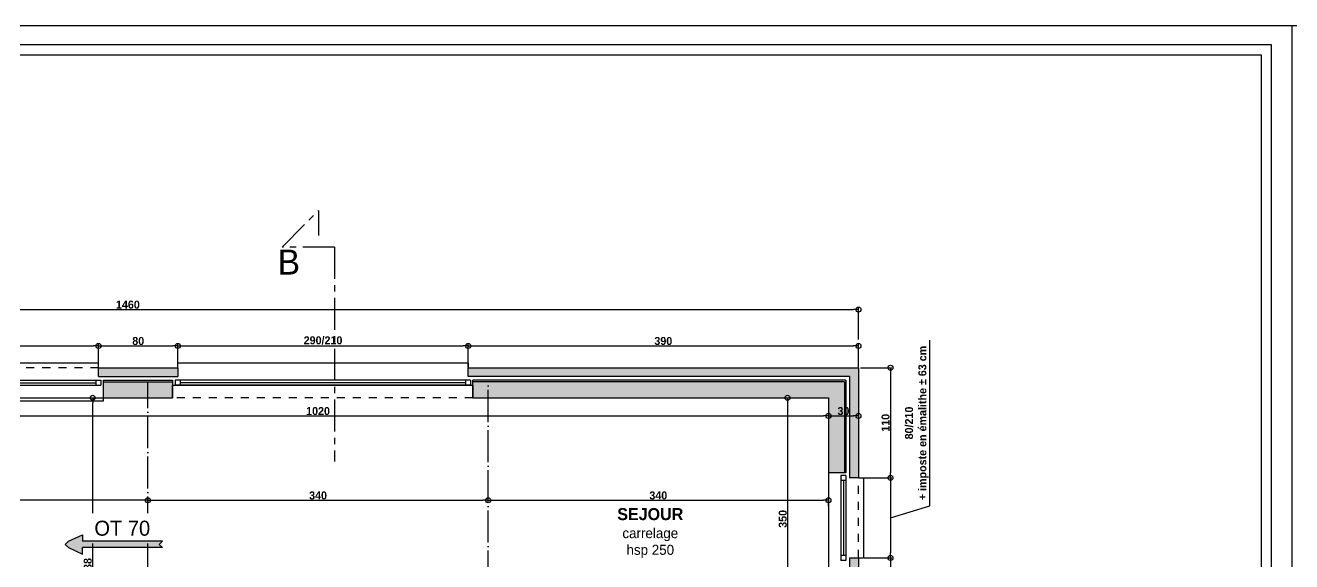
# Model space of a CAD drawing. Header units: millimetres. Extents: x -44462 to 306987, y -116160 to 12874.
# Drawn here: x 4877 to 6142, y -36887 to -36351 of the extents above; entities that cross this region are included whole.
import ezdxf

# ---------------------------------------------------------------- set-up
doc = ezdxf.new("R2010")
doc.units = ezdxf.units.MM
doc.header["$PDMODE"] = 35
doc.header["$PDSIZE"] = 10
for name, pattern in [('AXES', [50.8, 31.75, -6.35, 6.35, -6.35]), ('TRAIT_4', [20, 10, -10]), ('TRAIT_6', [100, 80, -10, 0, -10])]:
    doc.linetypes.add(name, pattern=pattern)
for name, color, linetype in [('AVP_HACHURES', 8, 'Continuous'), ('BLANC', 7, 'Continuous'), ('chassis fen.portes', 1, 'Continuous'), ('COTES', 1, 'Continuous'), ('COULEUR 8', 8, 'Continuous'), ('CYAN', 4, 'Continuous'), ('JAUNE', 2, 'Continuous'), ('MURS', 7, 'Continuous'), ('ROUGE', 1, 'Continuous'), ('TEXTE', 1, 'Continuous')]:
    doc.layers.add(name, color=color, linetype=linetype)
doc.layers.add('SURFACE', color=5, linetype='Continuous', plot=False)
doc.styles.add('century', font='GOTHIC.TTF', dxfattribs={"height": 12})
doc.styles.add('CENTURY GOTHIC', font='GOTHIC.TTF')
doc.styles.add('Century Gothic Gras', font='GOTHICB.TTF')
doc.dimstyles.new('1-50', dxfattribs={"dimtxt": 8, "dimasz": 5, "dimexe": 1.25, "dimexo": 0.625, "dimtad": 1, "dimdec": 0, "dimtxsty": 'Century Gothic Gras', "dimblk": 'ORIGIN', "dimcen": 5, "dimclrd": 8, "dimclre": 5, "dimclrt": 6, "dimadec": 0, "dimazin": 0, "dimtfac": 1, "dimtdec": 0, "dimtmove": 0, "dimatfit": 3, "dimfxl": 0, "dimarcsym": 0})

# ---------------------------------------------------------------- blocks, each defined once
blk = doc.blocks.new('_Origin')
at = {"color": 0, "linetype": 'Continuous', "lineweight": -2}
blk.add_line((0, 0), (-1, 0), dxfattribs=at)
blk.add_circle((0, 0), 0.5, dxfattribs=at)
blk = doc.blocks.new('*D187')
at = {"layer": 'COTES', "color": 5, "lineweight": -2}
for p, q in [((4249.2, -36665), (4249.2, -36633.7)), ((5709.2, -36665), (5709.2, -36633.7))]:
    blk.add_line(p, q, dxfattribs=at)
at = {"layer": 'COTES', "color": 8, "lineweight": -2}
blk.add_line((4254.2, -36635), (5704.2, -36635), dxfattribs=at)
at = {"layer": 'Defpoints', "color": 0}
for p in [(5709.2, -36635), (4249.2, -36693.1), (5709.2, -36693.1)]:
    blk.add_point(p, dxfattribs=at)
at = {"layer": 'COTES', "color": 8, "lineweight": -2, "xscale": 5, "yscale": 5, "zscale": 5, "rotation": 180}
blk.add_blockref('_Origin', (4249.2, -36635), dxfattribs=at)
at = {"layer": 'COTES', "color": 8, "lineweight": -2, "xscale": 5, "yscale": 5, "zscale": 5}
blk.add_blockref('_Origin', (5709.2, -36635), dxfattribs=at)
at = {"layer": 'COTES', "color": 6, "insert": (4979.2, -36630.1), "char_height": 8, "attachment_point": 5, "style": 'Century Gothic Gras'}
blk.add_mtext('1460', dxfattribs=at)
blk = doc.blocks.new('*D188')
at = {"layer": 'COTES', "color": 5, "lineweight": -2}
for p, q in [((4949.7, -36696.9), (4949.7, -36670)), ((5029.2, -36692.5), (5029.2, -36670))]:
    blk.add_line(p, q, dxfattribs=at)
at = {"layer": 'COTES', "color": 8, "lineweight": -2}
blk.add_line((4954.7, -36671.3), (5024.2, -36671.3), dxfattribs=at)
at = {"layer": 'Defpoints', "color": 0}
for p in [(5029.2, -36671.3), (5029.2, -36693.1), (4949.7, -36697.5)]:
    blk.add_point(p, dxfattribs=at)
at = {"layer": 'COTES', "color": 8, "lineweight": -2, "xscale": 5, "yscale": 5, "zscale": 5, "rotation": 180}
blk.add_blockref('_Origin', (4949.7, -36671.3), dxfattribs=at)
at = {"layer": 'COTES', "color": 8, "lineweight": -2, "xscale": 5, "yscale": 5, "zscale": 5}
blk.add_blockref('_Origin', (5029.2, -36671.3), dxfattribs=at)
at = {"layer": 'COTES', "color": 6, "insert": (4989.5, -36666.4), "char_height": 8, "attachment_point": 5, "style": 'Century Gothic Gras'}
blk.add_mtext('80', dxfattribs=at)
blk = doc.blocks.new('*D85')
at = {"layer": 'COTES', "color": 5, "lineweight": -2}
for p, q in [((5632.3, -36723.1), (5639.7, -36723.1)), ((5632.3, -37073.5), (5639.7, -37073.5))]:
    blk.add_line(p, q, dxfattribs=at)
at = {"layer": 'COTES', "color": 8, "lineweight": -2}
blk.add_line((5638.4, -36728.1), (5638.4, -37068.5), dxfattribs=at)
at = {"layer": 'Defpoints', "color": 0}
for p in [(5631.7, -36723.1), (5631.7, -37073.5), (5638.4, -37073.5)]:
    blk.add_point(p, dxfattribs=at)
at = {"layer": 'COTES', "color": 8, "lineweight": -2, "xscale": 5, "yscale": 5, "zscale": 5}
for p, rotation in [((5638.4, -36723.1), 90), ((5638.4, -37073.5), 270)]:
    blk.add_blockref('_Origin', p, dxfattribs=dict(at, rotation=rotation))
at = {"layer": 'COTES', "color": 6, "insert": (5633.6, -36844.1), "char_height": 8, "attachment_point": 5, "rotation": 90, "style": 'Century Gothic Gras'}
blk.add_mtext('350', dxfattribs=at)
blk = doc.blocks.new('*D89')
at = {"layer": 'COTES', "color": 5, "lineweight": -2}
for p, q in [((4944, -36723.1), (4945.2, -36723.1)), ((4974, -37161), (4942.7, -37161))]:
    blk.add_line(p, q, dxfattribs=at)
at = {"layer": 'COTES', "color": 8, "lineweight": -2}
blk.add_line((4944, -37156), (4944, -36728.1), dxfattribs=at)
at = {"layer": 'Defpoints', "color": 0}
for p in [(4943.6, -36723.1), (4944, -36723.1), (4988.6, -37161)]:
    blk.add_point(p, dxfattribs=at)
at = {"layer": 'COTES', "color": 8, "lineweight": -2, "xscale": 5, "yscale": 5, "zscale": 5}
for p, rotation in [((4944, -36723.1), 90), ((4944, -37161), 270)]:
    blk.add_blockref('_Origin', p, dxfattribs=dict(at, rotation=rotation))
at = {"layer": 'COTES', "color": 6, "insert": (4939.1, -36892.1), "char_height": 8, "attachment_point": 5, "rotation": 90, "style": 'Century Gothic Gras'}
blk.add_mtext('438', dxfattribs=at)
blk = doc.blocks.new('*D205')
at = {"layer": 'COTES', "color": 5, "lineweight": -2}
for p, q in [((5711.2, -36693.1), (5742.4, -36693.1)), ((5711.2, -36803.1), (5742.4, -36803.1))]:
    blk.add_line(p, q, dxfattribs=at)
at = {"layer": 'COTES', "color": 8, "lineweight": -2}
blk.add_line((5741.2, -36698.1), (5741.2, -36798.1), dxfattribs=at)
at = {"layer": 'Defpoints', "color": 0}
for p in [(5709.2, -36693.1), (5709.2, -36803.1), (5741.2, -36803.1)]:
    blk.add_point(p, dxfattribs=at)
at = {"layer": 'COTES', "color": 8, "lineweight": -2, "xscale": 5, "yscale": 5, "zscale": 5}
for p, rotation in [((5741.2, -36693.1), 90), ((5741.2, -36803.1), 270)]:
    blk.add_blockref('_Origin', p, dxfattribs=dict(at, rotation=rotation))
at = {"layer": 'COTES', "color": 6, "insert": (5736.3, -36748.1), "char_height": 8, "attachment_point": 5, "rotation": 90, "style": 'Century Gothic Gras'}
blk.add_mtext('110', dxfattribs=at)
blk = doc.blocks.new('*D206')
at = {"layer": 'COTES', "color": 8, "lineweight": -2}
for p, q in [((5780.6, -36831.2), (5780.6, -36665.5)), ((5741.2, -36808.1), (5741.2, -36878.1)), ((5741.2, -36843.1), (5780.6, -36831.2))]:
    blk.add_line(p, q, dxfattribs=at)
at = {"layer": 'COTES', "color": 5, "lineweight": -2}
for p, q in [((5711.2, -36803.1), (5742.4, -36803.1)), ((5714.9, -36883.1), (5742.4, -36883.1))]:
    blk.add_line(p, q, dxfattribs=at)
at = {"layer": 'Defpoints', "color": 0}
for p in [(5709.2, -36803.1), (5714.2, -36883.1), (5741.2, -36883.1)]:
    blk.add_point(p, dxfattribs=at)
at = {"layer": 'COTES', "color": 8, "lineweight": -2, "xscale": 5, "yscale": 5, "zscale": 5}
for p, rotation in [((5741.2, -36803.1), 90), ((5741.2, -36883.1), 270)]:
    blk.add_blockref('_Origin', p, dxfattribs=dict(at, rotation=rotation))
at = {"layer": 'COTES', "color": 6, "insert": (5767.6, -36748.3), "char_height": 8, "attachment_point": 5, "rotation": 90, "style": 'Century Gothic Gras'}
blk.add_mtext('80/210\\P+ imposte en émalithe %%P 63 cm', dxfattribs=at)
blk = doc.blocks.new('*D207')
at = {"layer": 'COTES', "color": 5, "lineweight": -2}
for p, q in [((5714.9, -36883.1), (5742.4, -36883.1)), ((5711.2, -37213.1), (5742.4, -37213.1))]:
    blk.add_line(p, q, dxfattribs=at)
at = {"layer": 'COTES', "color": 8, "lineweight": -2}
blk.add_line((5741.2, -36888.1), (5741.2, -37208.1), dxfattribs=at)
at = {"layer": 'Defpoints', "color": 0}
for p in [(5714.2, -36883.1), (5709.2, -37213.1), (5741.2, -37213.1)]:
    blk.add_point(p, dxfattribs=at)
at = {"layer": 'COTES', "color": 8, "lineweight": -2, "xscale": 5, "yscale": 5, "zscale": 5}
for p, rotation in [((5741.2, -36883.1), 90), ((5741.2, -37213.1), 270)]:
    blk.add_blockref('_Origin', p, dxfattribs=dict(at, rotation=rotation))
at = {"layer": 'COTES', "color": 6, "insert": (5736.3, -37048.1), "char_height": 8, "attachment_point": 5, "rotation": 90, "style": 'Century Gothic Gras'}
blk.add_mtext('330', dxfattribs=at)
blk = doc.blocks.new('*D47')
at = {"layer": 'COTES', "color": 5, "lineweight": -2}
for p, q in [((5029.2, -36692.5), (5029.2, -36670)), ((5319.2, -36692.5), (5319.2, -36670))]:
    blk.add_line(p, q, dxfattribs=at)
at = {"layer": 'COTES', "color": 8, "lineweight": -2}
blk.add_line((5034.2, -36671.3), (5314.2, -36671.3), dxfattribs=at)
at = {"layer": 'Defpoints', "color": 0}
for p in [(5319.2, -36671.3), (5029.2, -36693.1), (5319.2, -36693.1)]:
    blk.add_point(p, dxfattribs=at)
at = {"layer": 'COTES', "color": 8, "lineweight": -2, "xscale": 5, "yscale": 5, "zscale": 5, "rotation": 180}
blk.add_blockref('_Origin', (5029.2, -36671.3), dxfattribs=at)
at = {"layer": 'COTES', "color": 8, "lineweight": -2, "xscale": 5, "yscale": 5, "zscale": 5}
blk.add_blockref('_Origin', (5319.2, -36671.3), dxfattribs=at)
at = {"layer": 'COTES', "color": 6, "insert": (5174.2, -36665.8), "char_height": 8, "attachment_point": 5, "style": 'Century Gothic Gras'}
blk.add_mtext('290/210', dxfattribs=at)
blk = doc.blocks.new('*D50')
at = {"layer": 'COTES', "color": 5, "lineweight": -2}
for p, q in [((4739.7, -36679.4), (4739.7, -36670)), ((4949.7, -36679.4), (4949.7, -36670))]:
    blk.add_line(p, q, dxfattribs=at)
at = {"layer": 'COTES', "color": 8, "lineweight": -2}
blk.add_line((4744.7, -36671.3), (4944.7, -36671.3), dxfattribs=at)
at = {"layer": 'Defpoints', "color": 0}
for p in [(4739.7, -36680), (4949.7, -36671.3), (4949.7, -36680)]:
    blk.add_point(p, dxfattribs=at)
at = {"layer": 'COTES', "color": 8, "lineweight": -2, "xscale": 5, "yscale": 5, "zscale": 5, "rotation": 180}
blk.add_blockref('_Origin', (4739.7, -36671.3), dxfattribs=at)
at = {"layer": 'COTES', "color": 8, "lineweight": -2, "xscale": 5, "yscale": 5, "zscale": 5}
blk.add_blockref('_Origin', (4949.7, -36671.3), dxfattribs=at)
at = {"layer": 'COTES', "color": 6, "insert": (4819.7, -36659.7), "char_height": 8, "attachment_point": 5, "style": 'Century Gothic Gras'}
blk.add_mtext('210/90\\Pha 120', dxfattribs=at)
blk = doc.blocks.new('*D126')
at = {"layer": 'COTES', "color": 5, "lineweight": -2}
for p, q in [((4659.2, -36723.7), (4659.2, -36742.5)), ((5679.2, -36723.7), (5679.2, -36742.5))]:
    blk.add_line(p, q, dxfattribs=at)
at = {"layer": 'COTES', "color": 8, "lineweight": -2}
blk.add_line((4664.2, -36741.2), (5674.2, -36741.2), dxfattribs=at)
at = {"layer": 'Defpoints', "color": 0}
for p in [(4659.2, -36723.1), (5679.2, -36723.1), (5679.2, -36741.2)]:
    blk.add_point(p, dxfattribs=at)
at = {"layer": 'COTES', "color": 8, "lineweight": -2, "xscale": 5, "yscale": 5, "zscale": 5, "rotation": 180}
blk.add_blockref('_Origin', (4659.2, -36741.2), dxfattribs=at)
at = {"layer": 'COTES', "color": 8, "lineweight": -2, "xscale": 5, "yscale": 5, "zscale": 5}
blk.add_blockref('_Origin', (5679.2, -36741.2), dxfattribs=at)
at = {"layer": 'COTES', "color": 6, "insert": (5169.2, -36736.4), "char_height": 8, "attachment_point": 5, "style": 'Century Gothic Gras'}
blk.add_mtext('1020', dxfattribs=at)
blk = doc.blocks.new('*D127')
at = {"layer": 'COTES', "color": 5, "lineweight": -2}
for p, q in [((5679.2, -36723.7), (5679.2, -36742.5)), ((5709.2, -36734.1), (5709.2, -36742.5))]:
    blk.add_line(p, q, dxfattribs=at)
at = {"layer": 'COTES', "color": 8, "lineweight": -2}
blk.add_line((5684.2, -36741.2), (5704.2, -36741.2), dxfattribs=at)
at = {"layer": 'Defpoints', "color": 0}
for p in [(5679.2, -36723.1), (5709.2, -36733.5), (5709.2, -36741.2)]:
    blk.add_point(p, dxfattribs=at)
at = {"layer": 'COTES', "color": 8, "lineweight": -2, "xscale": 5, "yscale": 5, "zscale": 5, "rotation": 180}
blk.add_blockref('_Origin', (5679.2, -36741.2), dxfattribs=at)
at = {"layer": 'COTES', "color": 8, "lineweight": -2, "xscale": 5, "yscale": 5, "zscale": 5}
blk.add_blockref('_Origin', (5709.2, -36741.2), dxfattribs=at)
at = {"layer": 'COTES', "color": 6, "insert": (5694.2, -36736.4), "char_height": 8, "attachment_point": 5, "style": 'Century Gothic Gras'}
blk.add_mtext('30', dxfattribs=at)
blk = doc.blocks.new('*D80')
at = {"layer": 'COTES', "color": 5, "lineweight": -2}
for p, q in [((4659.2, -36817.1), (4659.2, -36826.8)), ((4999.2, -36823.7), (4999.2, -36826.8))]:
    blk.add_line(p, q, dxfattribs=at)
at = {"layer": 'COTES', "color": 8, "lineweight": -2}
blk.add_line((4994.2, -36825.5), (4664.2, -36825.5), dxfattribs=at)
at = {"layer": 'Defpoints', "color": 0}
for p in [(4659.2, -36816.5), (4659.2, -36825.5), (4999.2, -36823)]:
    blk.add_point(p, dxfattribs=at)
at = {"layer": 'COTES', "color": 8, "lineweight": -2, "xscale": 5, "yscale": 5, "zscale": 5, "rotation": 180}
blk.add_blockref('_Origin', (4659.2, -36825.5), dxfattribs=at)
at = {"layer": 'COTES', "color": 8, "lineweight": -2, "xscale": 5, "yscale": 5, "zscale": 5}
blk.add_blockref('_Origin', (4999.2, -36825.5), dxfattribs=at)
at = {"layer": 'COTES', "color": 6, "insert": (4829.2, -36820.7), "char_height": 8, "attachment_point": 5, "style": 'Century Gothic Gras'}
blk.add_mtext('340', dxfattribs=at)
blk = doc.blocks.new('*D81')
at = {"layer": 'COTES', "color": 5, "lineweight": -2}
for p, q in [((4999.2, -36825.5), (4999.2, -36824.3)), ((5339.2, -36825.5), (5339.2, -36824.3))]:
    blk.add_line(p, q, dxfattribs=at)
at = {"layer": 'COTES', "color": 8, "lineweight": -2}
blk.add_line((5004.2, -36825.5), (5334.2, -36825.5), dxfattribs=at)
at = {"layer": 'Defpoints', "color": 0}
for p in [(4999.2, -36825.5), (5339.2, -36825.5), (5339.2, -36825.5)]:
    blk.add_point(p, dxfattribs=at)
at = {"layer": 'COTES', "color": 8, "lineweight": -2, "xscale": 5, "yscale": 5, "zscale": 5, "rotation": 180}
blk.add_blockref('_Origin', (4999.2, -36825.5), dxfattribs=at)
at = {"layer": 'COTES', "color": 8, "lineweight": -2, "xscale": 5, "yscale": 5, "zscale": 5}
blk.add_blockref('_Origin', (5339.2, -36825.5), dxfattribs=at)
at = {"layer": 'COTES', "color": 6, "insert": (5169.2, -36820.7), "char_height": 8, "attachment_point": 5, "style": 'Century Gothic Gras'}
blk.add_mtext('340', dxfattribs=at)
blk = doc.blocks.new('*D168')
at = {"layer": 'COTES', "color": 5, "lineweight": -2}
for p, q in [((5319.2, -36692.5), (5319.2, -36670)), ((5709.2, -36692.5), (5709.2, -36670))]:
    blk.add_line(p, q, dxfattribs=at)
at = {"layer": 'COTES', "color": 8, "lineweight": -2}
blk.add_line((5324.2, -36671.3), (5704.2, -36671.3), dxfattribs=at)
at = {"layer": 'Defpoints', "color": 0}
for p in [(5709.2, -36671.3), (5319.2, -36693.1), (5709.2, -36693.1)]:
    blk.add_point(p, dxfattribs=at)
at = {"layer": 'COTES', "color": 8, "lineweight": -2, "xscale": 5, "yscale": 5, "zscale": 5, "rotation": 180}
blk.add_blockref('_Origin', (5319.2, -36671.3), dxfattribs=at)
at = {"layer": 'COTES', "color": 8, "lineweight": -2, "xscale": 5, "yscale": 5, "zscale": 5}
blk.add_blockref('_Origin', (5709.2, -36671.3), dxfattribs=at)
at = {"layer": 'COTES', "color": 6, "insert": (5514.2, -36666.4), "char_height": 8, "attachment_point": 5, "style": 'Century Gothic Gras'}
blk.add_mtext('390', dxfattribs=at)
blk = doc.blocks.new('*D95')
at = {"layer": 'COULEUR 8', "color": 5, "lineweight": -2}
for p, q in [((5339.2, -36825.5), (5339.2, -36824.3)), ((5679.2, -36831.3), (5679.2, -36824.3))]:
    blk.add_line(p, q, dxfattribs=at)
at = {"layer": 'COULEUR 8', "color": 8, "lineweight": -2}
blk.add_line((5344.2, -36825.5), (5674.2, -36825.5), dxfattribs=at)
at = {"layer": 'Defpoints', "color": 0}
for p in [(5339.2, -36825.5), (5679.2, -36825.5), (5679.2, -36831.9)]:
    blk.add_point(p, dxfattribs=at)
at = {"layer": 'COULEUR 8', "color": 8, "lineweight": -2, "xscale": 5, "yscale": 5, "zscale": 5, "rotation": 180}
blk.add_blockref('_Origin', (5339.2, -36825.5), dxfattribs=at)
at = {"layer": 'COULEUR 8', "color": 8, "lineweight": -2, "xscale": 5, "yscale": 5, "zscale": 5}
blk.add_blockref('_Origin', (5679.2, -36825.5), dxfattribs=at)
at = {"layer": 'COULEUR 8', "color": 6, "insert": (5509.2, -36820.7), "char_height": 8, "attachment_point": 5, "style": 'Century Gothic Gras'}
blk.add_mtext('340', dxfattribs=at)
blk = doc.blocks.new('PETIT CARTOUCHE_HOR')
at = {"color": 1}
for p, q in [((-2100, 1485), (0, 1485)), ((0, 1485), (0, 0))]:
    blk.add_line(p, q, dxfattribs=at)
at = {"layer": 'chassis fen.portes', "color": 2, "linetype": 'Continuous'}
for p, q in [((-2081.3, 1465.7), (-20.5, 1465.7)), ((-20.5, 1465.7), (-20.5, 412.5))]:
    blk.add_line(p, q, dxfattribs=at)
at = {"layer": 'chassis fen.portes', "color": 5, "linetype": 'Continuous'}
for p, q in [((-2071.3, 1455.7), (-30.5, 1455.7)), ((-30.5, 1455.7), (-30.5, 422.5))]:
    blk.add_line(p, q, dxfattribs=at)
at = {"layer": 'chassis fen.portes', "color": 1, "linetype": 'Continuous'}
blk.add_line((-2100, 1420), (-2100, 0), dxfattribs=at)
at = {"style": 'CENTURY GOTHIC'}
for tag, p, height in [('DATE', (-210.2, 171.4), 20), ('DOSSIERN°', (-210.2, 111.5), 20), ('COMMENTAIRE', (-210.2, 95.4), 12), ('COMMENTAIRESUITE', (-210.2, 79.7), 12), ('FEUILLEN°', (-222, 32.7), 20), ('TOTALFEUILLES', (-181.6, 32.7), 20), ('ÉCH.', (-103.2, 32.7), 12)]:
    blk.add_attdef(tag, p, '', height=height, dxfattribs=at)
blk = doc.blocks.new('A$C48831500')
at = {"layer": 'BLANC', "linetype": 'Continuous'}
blk.add_hatch(color=7, dxfattribs=at).paths.add_polyline_path([(90.9, 3.1), (76.8, 9.7), (76.8, 3.1), (-3.1, 3.1), (0, 0), (-3.1, -3.1), (76.8, -3.1), (76.8, -5.5), (76.8, -9.7), (90.9, -3.1), (94.1, 0)])
at = {"layer": 'BLANC', "color": 7}
for p, q in [((-3.1, 3.1), (76.8, 3.1)), ((90.9, 3.1), (76.8, 9.7)), ((76.8, 9.7), (76.8, 3.1)), ((-3.1, -3.1), (76.8, -3.1)), ((90.9, -3.1), (76.8, -9.7)), ((76.8, -9.7), (76.8, -3.1))]:
    blk.add_line(p, q, dxfattribs=at)
at = {"layer": 'BLANC', "color": 7, "linetype": 'Continuous'}
for p, q in [((-3.1, 3.1), (0, 0)), ((-3.1, -3.1), (0, 0)), ((76.8, 5.5), (76.8, 3.1)), ((90.9, 3.1), (94.1, 0)), ((76.8, -5.5), (76.8, -3.1)), ((90.9, -3.1), (94.1, 0))]:
    blk.add_line(p, q, dxfattribs=at)

msp = doc.modelspace()

# ---------------------------------------------------------------- hatches: boundary and pattern name
h = msp.add_hatch(color=254)
h.paths.add_polyline_path([(4496, -36693.1), (4496, -36701.9), (4739.7, -36701.9), (4739.7, -36693.1)])
h.paths.add_polyline_path([(4949.7, -36693.1), (4949.7, -36701.9), (5029.2, -36701.9), (5029.2, -36693.1)])
for points in [[(5709.2, -36693.1), (5319.2, -36693.1), (5319.2, -36701.9), (5700.4, -36701.9), (5700.4, -36803.1), (5709.2, -36803.1)], [(5709.2, -36883.1), (5700.4, -36883.1), (5700.4, -37213.1), (5709.2, -37213.1)]]:
    msp.add_hatch(color=254).paths.add_polyline_path(points)
at = {"layer": 'COULEUR 8'}
h = msp.add_hatch(color=253, dxfattribs=at)
h.paths.add_polyline_path([(5023.9, -36723.1), (5023.9, -36707.2), (4999.2, -36707.2), (4999.2, -36723.1)])
h.paths.add_polyline_path([(4999.2, -36707.2), (4954.7, -36707.2), (4954.7, -36723.1), (4999.2, -36723.1)])
h = msp.add_hatch(color=253, dxfattribs=at)
h.paths.add_polyline_path([(5339.2, -36707.2), (5339.2, -36723.1), (5679.2, -36723.1), (5679.2, -36798.1), (5695.1, -36798.1), (5695.1, -36707.2)])
h.paths.add_polyline_path([(5339.2, -36707.2), (5324, -36707.2), (5324, -36723.1), (5339.2, -36723.1)])
h.paths.add_polyline_path([(5686.3, -36730.2), (5702.2, -36730.2), (5702.2, -36742.6), (5686.3, -36742.6)], flags=9)

# ---------------------------------------------------------------- linework, layer by layer
at = {"layer": 'AVP_HACHURES', "color": 6, "linetype": 'AXES'}
for p, q in [((5133.2, -36572.5), (5169.6, -36536.1)), ((5169.6, -36536.1), (5169.6, -36561)), ((5185.6, -36572.5), (5133.2, -36572.5)), ((5185.6, -36572.5), (5185.6, -36786.8))]:
    msp.add_line(p, q, dxfattribs=at)
at = {"layer": 'BLANC'}
for p, q in [((4949.7, -36693.1), (5029.2, -36693.1)), ((4949.7, -36701.9), (4949.7, -36693.1)), ((5029.2, -36693.1), (5029.2, -36701.9)), ((5319.2, -36693.1), (5709.2, -36693.1)), ((5319.2, -36701.9), (5319.2, -36693.1)), ((5709.2, -36693.1), (5709.2, -36803.1)), ((4954.7, -36723.1), (4954.7, -36705.6)), ((5023.9, -36705.6), (5023.9, -36723.1)), ((5324, -36723.1), (5324, -36705.6)), ((4954.7, -36723.1), (5023.9, -36723.1)), ((5324, -36723.1), (5679.2, -36723.1)), ((5679.2, -36723.1), (5679.2, -36798.1)), ((5696.7, -36798.1), (5679.2, -36798.1)), ((5709.2, -36803.1), (5700.4, -36803.1)), ((5700.4, -36883.1), (5709.2, -36883.1)), ((5709.2, -36883.1), (5709.2, -37213.1))]:
    msp.add_line(p, q, dxfattribs=at)
at = {"layer": 'COULEUR 8', "linetype": 'TRAIT_4', "ltscale": 0.8}
for p, q in [((4949.7, -36693.1), (4739.7, -36693.1)), ((4734.7, -36723.1), (4954.7, -36723.1)), ((5324, -36723.1), (5023.9, -36723.1)), ((5679.2, -36798.1), (5679.2, -36888.1)), ((5709.2, -36883.1), (5709.2, -36803.1))]:
    msp.add_line(p, q, dxfattribs=at)
at = {"layer": 'COULEUR 8'}
for p, q in [((4949.7, -36701.9), (5029.2, -36701.9)), ((4954.7, -36705.6), (5023.9, -36705.6)), ((4954.7, -36707.2), (5023.9, -36707.2)), ((5700.4, -36701.9), (5319.2, -36701.9)), ((5696.7, -36705.6), (5324, -36705.6)), ((5695.1, -36707.2), (5324, -36707.2)), ((5695.1, -36707.2), (5695.1, -36798.1)), ((5696.7, -36705.6), (5696.7, -36798.1)), ((5700.4, -36701.9), (5700.4, -36803.1)), ((5700.4, -36883.1), (5700.4, -37213.1))]:
    msp.add_line(p, q, dxfattribs=at)
at = {"layer": 'CYAN'}
for p, q in [((4742.2, -36708.1), (4947.2, -36708.1)), ((5316.5, -36708.1), (5031.4, -36708.1)), ((5694.2, -36805.6), (5694.2, -36880.6))]:
    msp.add_line(p, q, dxfattribs=at)
at = {"layer": 'JAUNE'}
for p, q in [((4737.2, -36705.6), (4952.2, -36705.6)), ((4947.2, -36705.6), (4947.2, -36710.6)), ((4952.2, -36705.6), (4952.2, -36710.6)), ((5321.5, -36705.6), (5026.4, -36705.6)), ((5026.4, -36705.6), (5026.4, -36710.6)), ((5031.4, -36705.6), (5031.4, -36710.6)), ((5316.5, -36705.6), (5316.5, -36710.6)), ((5321.5, -36705.6), (5321.5, -36710.6)), ((4737.2, -36710.6), (4952.2, -36710.6)), ((5321.5, -36710.6), (5026.4, -36710.6)), ((5691.7, -36800.6), (5691.7, -36885.6)), ((5696.7, -36800.6), (5691.7, -36800.6)), ((5696.7, -36805.6), (5691.7, -36805.6)), ((5696.7, -36800.6), (5696.7, -36885.6)), ((5696.7, -36880.6), (5691.7, -36880.6)), ((5696.7, -36885.6), (5691.7, -36885.6))]:
    msp.add_line(p, q, dxfattribs=at)
at = {"layer": 'ROUGE'}
for p, q in [((4739.7, -36688.1), (4949.7, -36688.1)), ((4949.7, -36693.1), (4949.7, -36688.1)), ((5029.2, -36693.1), (5029.2, -36688.1)), ((5029.2, -36688.1), (5319.2, -36688.1)), ((5319.2, -36688.1), (5319.2, -36693.1)), ((4734.7, -36726.1), (4954.7, -36726.1)), ((4954.7, -36726.1), (4954.7, -36723.1)), ((5709.2, -36803.1), (5714.2, -36803.1)), ((5714.2, -36803.1), (5714.2, -36883.1)), ((5709.2, -36883.1), (5714.2, -36883.1))]:
    msp.add_line(p, q, dxfattribs=at)
at = {"layer": 'ROUGE', "linetype": 'TRAIT_6', "ltscale": 0.4}
for p, q in [((4999.2, -37054.3), (4999.2, -36707.2)), ((5339.2, -37388.9), (5339.2, -36707.2))]:
    msp.add_line(p, q, dxfattribs=at)
at = {"layer": 'SURFACE'}
msp.add_lwpolyline([(4659.2, -36723.1), (5023.9, -36723.1), (5023.9, -36710.6), (5324, -36710.6), (5324, -36723.1), (5679.2, -36723.1), (5679.2, -37073.5), (5279.8, -37073.5), (5279.8, -37161), (4879.2, -37161), (4879.2, -37025.3), (4659.2, -37025.3), (4659.2, -36723.1)], dxfattribs=at)

# ---------------------------------------------------------------- block references
at = {"color": 1}
for p in [(6142.1, -37836), (8242.1, -37836)]:
    msp.add_blockref('PETIT CARTOUCHE_HOR', p, dxfattribs=at)

# ---------------------------------------------------------------- texts
at = {"layer": 'MURS', "color": 7, "linetype": 'Continuous', "insert": (5128.9, -36575), "char_height": 25, "width": 155.794, "attachment_point": 1, "style": 'century'}
msp.add_mtext('B', dxfattribs=at)
at = {"layer": 'TEXTE', "color": 6, "insert": (5501.2, -36873.4), "char_height": 10, "width": 455, "attachment_point": 5, "style": 'CENTURY GOTHIC'}
msp.add_mtext('{\\fCentury Gothic|b1|i0|c0|p34;\\H1.2x;\\C3;SEJOUR\\P\\fCentury Gothic|b0|i0|c0|p34;\\H0.8333x;\\C8;carrelage\\Phsp 250\\P\\Psurf.:38.80m²}', dxfattribs=at)

# ---------------------------------------------------------------- dimensions: what is measured, and where the dimension line sits
at = {"layer": 'COTES'}
for base, p1, p2, picture, middle in [((5709.2, -36635), (4249.2, -36693.1), (5709.2, -36693.1), '*D187', (4979.2, -36630.1)), ((5029.2389033, -36671.2590278), (4949.7389033, -36697.5039787), (5029.2389033, -36693.0820232), '*D188', (4989.4889033, -36666.4328041)), ((5709.2, -36671.3), (5319.2, -36693.1), (5709.2, -36693.1), '*D168', (5514.2, -36666.4)), ((4659.2, -36825.5), (4999.2, -36823), (4659.2, -36816.5), '*D80', (4829.2, -36820.7)), ((5339.2, -36825.5), (4999.2, -36825.5), (5339.2, -36825.5), '*D81', (5169.2, -36820.7))]:
    dim = msp.add_linear_dim(base=base, p1=p1, p2=p2, dimstyle='1-50', dxfattribs=at)
    dim.commit()
    dim.dimension.update_dxf_attribs({"geometry": picture, "text_midpoint": middle})
dim = msp.add_linear_dim(base=(4949.7, -36671.3), p1=(4739.7, -36680), p2=(4949.7, -36680), text='<>/90\\Pha 120', dimstyle='1-50', dxfattribs=at)
dim.commit()
dim.dimension.update_dxf_attribs({"geometry": '*D50', "text_midpoint": (4819.7, -36671.3), "dimtype": 160})
dim = msp.add_linear_dim(base=(5319.2, -36671.3), p1=(5029.2, -36693.1), p2=(5319.2, -36693.1), text='<>/210', dimstyle='1-50', dxfattribs=at)
dim.commit()
dim.dimension.update_dxf_attribs({"geometry": '*D47', "text_midpoint": (5174.2, -36665.8)})
dim = msp.add_linear_dim(base=(5741.2, -36883.1), p1=(5709.2, -36803.1), p2=(5714.2, -36883.1), angle=90, text='<>/210\\P+ imposte en émalithe %%P 63 cm', dimstyle='1-50', override={"dimtmove": 1}, dxfattribs=at)
dim.commit()
dim.dimension.update_dxf_attribs({"geometry": '*D206', "text_midpoint": (5767.6, -36830.6)})
dim = msp.add_linear_dim(base=(5741.2, -36803.1), p1=(5709.2, -36693.1), p2=(5709.2, -36803.1), angle=90, dimstyle='1-50', dxfattribs=at)
dim.commit()
dim.dimension.update_dxf_attribs({"geometry": '*D205', "text_midpoint": (5736.3, -36748.1)})
for base, p1, p2, picture, middle in [((4944, -36723.1), (4988.6, -37161), (4943.6, -36723.1), '*D89', (4944, -36892.1)), ((5638.4, -37073.5), (5631.7, -36723.1), (5631.7, -37073.5), '*D85', (5638.4, -36844.1))]:
    dim = msp.add_linear_dim(base=base, p1=p1, p2=p2, angle=90, dimstyle='1-50', dxfattribs=at)
    dim.commit()
    dim.dimension.update_dxf_attribs({"geometry": picture, "text_midpoint": middle, "dimtype": 160})
for base, p1, p2, picture, middle in [((5679.2, -36741.2), (4659.2, -36723.1), (5679.2, -36723.1), '*D126', (5169.2, -36736.4)), ((5709.2, -36741.2), (5679.2, -36723.1), (5709.2, -36733.5), '*D127', (5694.2, -36736.4))]:
    dim = msp.add_linear_dim(base=base, p1=p1, p2=p2, dimstyle='1-50', override={"dimtmove": 1}, dxfattribs=at)
    dim.commit()
    dim.dimension.update_dxf_attribs({"geometry": picture, "text_midpoint": middle})
dim = msp.add_linear_dim(base=(5741.2, -37213.1), p1=(5714.2, -36883.1), p2=(5709.2, -37213.1), angle=90, dimstyle='1-50', override={"dimtmove": 1}, dxfattribs=at)
dim.commit()
dim.dimension.update_dxf_attribs({"geometry": '*D207', "text_midpoint": (5736.3, -37048.1)})
at = {"layer": 'COULEUR 8'}
dim = msp.add_linear_dim(base=(5679.2, -36825.5), p1=(5339.2, -36825.5), p2=(5679.2, -36831.9), dimstyle='1-50', override={"dimtmove": 1}, dxfattribs=at)
dim.commit()
dim.dimension.update_dxf_attribs({"geometry": '*D95', "text_midpoint": (5509.2, -36820.7)})

# ---------------------------------------------------------------- next in the draw order: texts
at = {"layer": 'MURS', "color": 7, "linetype": 'Continuous', "insert": (4945.7, -36845.9), "char_height": 15, "width": 79.953, "attachment_point": 1, "line_spacing_factor": 2, "style": 'CENTURY GOTHIC', "bg_fill": 2}
msp.add_mtext('OT 70', dxfattribs=at)

# ---------------------------------------------------------------- next in the draw order: block references
at = {"layer": 'MURS', "color": 1, "linetype": 'Continuous', "xscale": -1}
msp.add_blockref('A$C48831500', (5010.6, -36869.6), dxfattribs=at)

doc.saveas('drawing.dxf')
